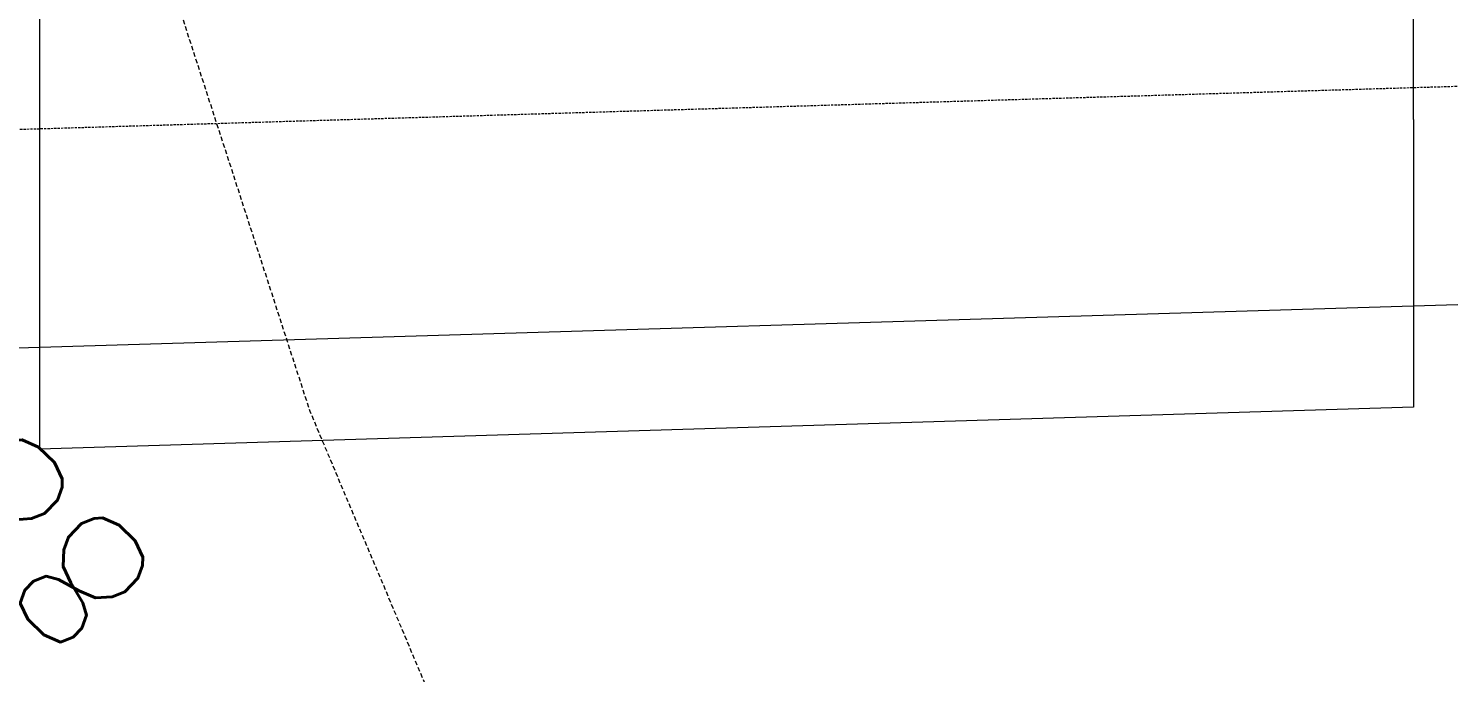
# Model space of a CAD drawing. Header units: inches. Extents: x -10205 to 13964, y -460 to 30702.
# Drawn here: x -3903.9 to -3747.7, y 9794 to 9864.8 of the extents above; entities that cross this region are included whole.
import ezdxf

# ---------------------------------------------------------------- set-up
doc = ezdxf.new("R2010")
doc.units = ezdxf.units.IN
doc.header["$MEASUREMENT"] = 0
for name, pattern in [('IMPORT-DASHED _2_', [0.75, 0.5, -0.25]), ('IMPORT-HIDDEN', [0.375, 0.25, -0.125]), ('IMPORT-OE', [1.3, 1, -0.15, 0, -0.15])]:
    doc.linetypes.add(name, pattern=pattern)
for name, color, linetype, lineweight in [('0-1', 7, 'Continuous', 5), ('0-7', 147, 'Continuous', 13), ('00base_6150001_dwg', 147, 'Continuous', 13), ('C-TOPO', 7, 'Continuous', 9), ('E_TOPO_DTM_Contours_Minor', 147, 'IMPORT-DASHED _2_', 13), ('E_UTL_Overhead', 147, 'IMPORT-OE', 13), ('P_SETBACK_BALC', 147, 'IMPORT-HIDDEN', 13)]:
    doc.layers.add(name, color=color, linetype=linetype, lineweight=lineweight)
doc.styles.add('Simplex', font='simplex_.ttf', dxfattribs={"height": 14.4})

# ---------------------------------------------------------------- blocks, each defined once
blk = doc.blocks.new('1750 Ox - Topography_rvt-1-SITE PLAN - CAD FILE')
at = {"layer": 'C-TOPO'}
for p, q in [((-3751.52, 9854.8), (-3751.52, 9897.39)), ((-3751.52, 9854.8), (-3751.52, 9897.39)), ((-3902.72, 9868.52), (-3902.72, 9818.57)), ((-3902.72, 9868.52), (-3902.72, 9818.57)), ((-3751.52, 9854.8), (-3751.52, 9823.18)), ((-3751.52, 9854.8), (-3751.52, 9823.18)), ((-3751.52, 9823.18), (-3902.72, 9818.57)), ((-3751.52, 9823.18), (-3902.72, 9818.57))]:
    blk.add_line(p, q, dxfattribs=at)
blk = doc.blocks.new('00base_6150001_dwg-1748108-SITE PLAN - CAD FILE')
at = {"layer": '0-7', "flags": 128}
blk.add_lwpolyline([(4040801.59, 3368404.26), (4040878.4, 3368405.53), (4040855.04, 3369810.73), (4039367.07, 3369784.44), (4039371.79, 3369573.45), (4038914.84, 3369565.86), (4038913.6, 3369640.25), (4038418.79, 3369632.02), (4038477.78, 3368365.63), (4038564.93, 3368367.08)], dxfattribs=at)
at = {"layer": 'E_TOPO_DTM_Contours_Minor', "flags": 128}
blk.add_lwpolyline([(4040202.31, 3366573.54), (4040162.52, 3366597.98), (4040139.42, 3366667.68), (4040125.3, 3366707.3), (4040079.5, 3366771.07), (4040096.73, 3366798.13), (4040085.62, 3366813.74), (4040061.71, 3366913.89), (4040032.93, 3366952.52), (4040027.98, 3366966.99), (4040021.95, 3366978.87), (4040023.2, 3366988.78), (4040016.3, 3367010.21), (4040015.66, 3367013.22), (4040007.13, 3367072.68), (4039997.48, 3367138.15), (4039987.5, 3367252.81), (4040009.53, 3367264.83), (4040113.4, 3367339.76), (4040059.48, 3367356.51), (4040051.11, 3367380.54), (4040028.54, 3367489.88), (4040061.9, 3367573.11), (4039953.98, 3367607.42), (4039950.52, 3367658.54), (4039928.47, 3367670.2), (4039927.67, 3367687.66), (4039916.14, 3367748.15), (4039908.36, 3367814.06), (4039903.5, 3367910.19), (4039887.3, 3367902.92), (4039875.3, 3367938.99), (4039831.76, 3368108.26), (4039828.98, 3368204.06), (4039714.54, 3368393.12), (4039716.04, 3368447.32), (4039801.06, 3368564.62), (4039762.05, 3368698.38), (4039740.01, 3368874.28), (4039650.27, 3369008.82), (4039630.08, 3369057.75), (4039614.14, 3369198.7), (4039580.31, 3369243.59), (4039368.2, 3369446.15), (4039341.32, 3369467.26), (4039163.93, 3369550.12), (4039042.08, 3369530.6), (4038940, 3369536.82), (4038769.58, 3369571.58), (4038589, 3369568.28), (4038478.9, 3369622.56), (4038412.36, 3369599.75), (4038206.81, 3369508.8), (4038181.54, 3369501.08), (4038176.71, 3369488.69), (4038186.88, 3369314.4), (4038194.62, 3369209.08), (4038246.4, 3369089.74), (4038218.19, 3368963.93), (4038185.69, 3368876.68), (4038182.96, 3368840.18), (4038182.69, 3368830.32), (4038184.85, 3368798.08), (4038239.9, 3368465.67), (4038239.29, 3368241.45), (4038252.16, 3368140.72), (4038265.2, 3368084.34), (4038291.34, 3367852.94), (4038291.56, 3367849.94), (4038331.99, 3367500.8), (4038339.93, 3367387.41), (4038393.88, 3367090.9), (4038412.18, 3367034.1), (4038493.1, 3366864.92), (4038499.91, 3366854.18), (4038503.15, 3366851.68), (4038506.39, 3366849.84), (4038653.23, 3366798.92), (4038698.36, 3366690.31), (4038728.76, 3366631.69), (4038784.81, 3366419.63), (4038790.42, 3366403.53), (4038778.25, 3366119.18), (4038773.14, 3366077.81), (4038760.7, 3365936.11), (4038794.74, 3365894.87), (4038851.34, 3365856.68), (4038850.41, 3365924.42), (4039188.64, 3365934.2), (4039202.62, 3365934.64), (4039505.09, 3365942.86), (4039518.4, 3365943.22), (4039586.17, 3365945.43), (4039702.63, 3365978.4), (4039801.12, 3366028.28), (4039865.83, 3366079.88), (4039875.53, 3366102.89), (4039916.58, 3366137.16), (4040089.32, 3366214.79), (4040122.3, 3366252.76), (4040141.27, 3366339.69), (4040141.59, 3366341.51), (4040141.54, 3366341.92), (4040142.38, 3366344.7)], close=True, dxfattribs=at)
at = {"layer": 'P_SETBACK_BALC', "flags": 128}
blk.add_lwpolyline([(4040772.95, 3369695.26), (4038441.79, 3369654.08), (4038592.75, 3366413.36), (4040826.42, 3366478.69)], close=True, dxfattribs=at)
at = {"layer": 'E_UTL_Overhead', "insert": (4038413.89, 3369656.94), "char_height": 14.4, "width": 124.9658, "attachment_point": 2, "rotation": 46.8317, "line_spacing_factor": 1.125731, "style": 'Simplex'}
blk.add_mtext('88.3482°', dxfattribs=at)

msp = doc.modelspace()

# ---------------------------------------------------------------- block references
at = {"layer": '0-1'}
msp.add_blockref('1750 Ox - Topography_rvt-1-SITE PLAN - CAD FILE', (0, 0), dxfattribs=at)
at = {"layer": '00base_6150001_dwg', "rotation": 89.04760487178136}
msp.add_blockref('00base_6150001_dwg-1748108-SITE PLAN - CAD FILE', (3298136.14, -4084040.07), dxfattribs=at)

doc.saveas('drawing.dxf')
